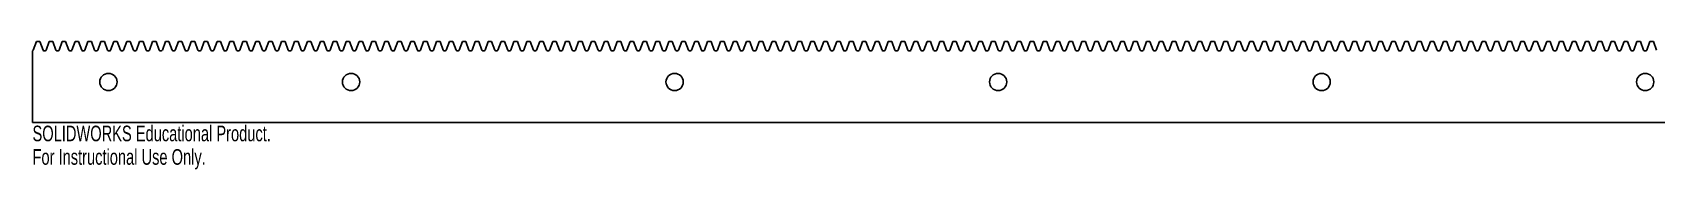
# Model space of a CAD drawing. Header units: inches. Extents: x -19.7 to 19.5, y -1.1 to 0.5.
# Drawn here: x -19.73 to 0.03, y -1.07 to 0.49 of the extents above; entities that cross this region are included whole.
import ezdxf

# ---------------------------------------------------------------- set-up
doc = ezdxf.new("R2010")
doc.units = ezdxf.units.IN
doc.header["$MEASUREMENT"] = 0
doc.styles.add('SLDTEXTSTYLE0', font='TXT', dxfattribs={"width": 0.7})

msp = doc.modelspace()

# ---------------------------------------------------------------- linework, layer by layer
at = {"color": 7, "linetype": 'Continuous', "lineweight": 25}
for p, q in [((-19.724, 0.387), (-19.686, 0.492)), ((-19.644, 0.492), (-19.686, 0.492)), ((-19.644, 0.492), (-19.605, 0.387)), ((-19.567, 0.387), (-19.529, 0.492)), ((-19.487, 0.492), (-19.529, 0.492)), ((-19.487, 0.492), (-19.448, 0.387)), ((-19.41, 0.387), (-19.372, 0.492)), ((-19.33, 0.492), (-19.372, 0.492)), ((-19.33, 0.492), (-19.291, 0.387)), ((-19.253, 0.387), (-19.215, 0.492)), ((-19.172, 0.492), (-19.215, 0.492)), ((-19.172, 0.492), (-19.134, 0.387)), ((-19.096, 0.387), (-19.058, 0.492)), ((-19.015, 0.492), (-19.058, 0.492)), ((-19.015, 0.492), (-18.977, 0.387)), ((-18.939, 0.387), (-18.9, 0.492)), ((-18.858, 0.492), (-18.9, 0.492)), ((-18.858, 0.492), (-18.82, 0.387)), ((-18.782, 0.387), (-18.743, 0.492)), ((-18.701, 0.492), (-18.743, 0.492)), ((-18.701, 0.492), (-18.663, 0.387)), ((-18.625, 0.387), (-18.586, 0.492)), ((-18.544, 0.492), (-18.586, 0.492)), ((-18.544, 0.492), (-18.506, 0.387)), ((-18.468, 0.387), (-18.429, 0.492)), ((-18.387, 0.492), (-18.429, 0.492)), ((-18.387, 0.492), (-18.349, 0.387)), ((-18.31, 0.387), (-18.272, 0.492)), ((-18.23, 0.492), (-18.272, 0.492)), ((-18.23, 0.492), (-18.192, 0.387)), ((-18.153, 0.387), (-18.115, 0.492)), ((-18.073, 0.492), (-18.115, 0.492)), ((-18.073, 0.492), (-18.035, 0.387)), ((-17.996, 0.387), (-17.958, 0.492)), ((-17.916, 0.492), (-17.958, 0.492)), ((-17.916, 0.492), (-17.877, 0.387)), ((-17.839, 0.387), (-17.801, 0.492)), ((-17.759, 0.492), (-17.801, 0.492)), ((-17.759, 0.492), (-17.72, 0.387)), ((-17.682, 0.387), (-17.644, 0.492)), ((-17.602, 0.492), (-17.644, 0.492)), ((-17.602, 0.492), (-17.563, 0.387)), ((-17.525, 0.387), (-17.487, 0.492)), ((-17.445, 0.492), (-17.487, 0.492)), ((-17.445, 0.492), (-17.406, 0.387)), ((-17.368, 0.387), (-17.33, 0.492)), ((-17.287, 0.492), (-17.33, 0.492)), ((-17.287, 0.492), (-17.249, 0.387)), ((-17.211, 0.387), (-17.173, 0.492)), ((-17.13, 0.492), (-17.173, 0.492)), ((-17.13, 0.492), (-17.092, 0.387)), ((-17.054, 0.387), (-17.015, 0.492)), ((-16.973, 0.492), (-17.015, 0.492)), ((-16.973, 0.492), (-16.935, 0.387)), ((-16.897, 0.387), (-16.858, 0.492)), ((-16.816, 0.492), (-16.858, 0.492)), ((-16.816, 0.492), (-16.778, 0.387)), ((-16.74, 0.387), (-16.701, 0.492)), ((-16.659, 0.492), (-16.701, 0.492)), ((-16.659, 0.492), (-16.621, 0.387)), ((-16.583, 0.387), (-16.544, 0.492)), ((-16.502, 0.492), (-16.544, 0.492)), ((-16.502, 0.492), (-16.464, 0.387)), ((-16.426, 0.387), (-16.387, 0.492)), ((-16.345, 0.492), (-16.387, 0.492)), ((-16.345, 0.492), (-16.307, 0.387)), ((-16.268, 0.387), (-16.23, 0.492)), ((-16.188, 0.492), (-16.23, 0.492)), ((-16.188, 0.492), (-16.15, 0.387)), ((-16.111, 0.387), (-16.073, 0.492)), ((-16.031, 0.492), (-16.073, 0.492)), ((-16.031, 0.492), (-15.992, 0.387)), ((-15.954, 0.387), (-15.916, 0.492)), ((-15.874, 0.492), (-15.916, 0.492)), ((-15.874, 0.492), (-15.835, 0.387)), ((-15.797, 0.387), (-15.759, 0.492)), ((-15.717, 0.492), (-15.759, 0.492)), ((-15.717, 0.492), (-15.678, 0.387)), ((-15.64, 0.387), (-15.602, 0.492)), ((-15.56, 0.492), (-15.602, 0.492)), ((-15.56, 0.492), (-15.521, 0.387)), ((-15.483, 0.387), (-15.445, 0.492)), ((-15.403, 0.492), (-15.445, 0.492)), ((-15.403, 0.492), (-15.364, 0.387)), ((-15.326, 0.387), (-15.288, 0.492)), ((-15.245, 0.492), (-15.288, 0.492)), ((-15.245, 0.492), (-15.207, 0.387)), ((-15.169, 0.387), (-15.131, 0.492)), ((-15.088, 0.492), (-15.131, 0.492)), ((-15.088, 0.492), (-15.05, 0.387)), ((-15.012, 0.387), (-14.973, 0.492)), ((-14.931, 0.492), (-14.973, 0.492)), ((-14.931, 0.492), (-14.893, 0.387)), ((-14.855, 0.387), (-14.816, 0.492)), ((-14.774, 0.492), (-14.816, 0.492)), ((-14.774, 0.492), (-14.736, 0.387)), ((-14.698, 0.387), (-14.659, 0.492)), ((-14.617, 0.492), (-14.659, 0.492)), ((-14.617, 0.492), (-14.579, 0.387)), ((-14.541, 0.387), (-14.502, 0.492)), ((-14.46, 0.492), (-14.502, 0.492)), ((-14.46, 0.492), (-14.422, 0.387)), ((-14.383, 0.387), (-14.345, 0.492)), ((-14.303, 0.492), (-14.345, 0.492)), ((-14.303, 0.492), (-14.265, 0.387)), ((-14.226, 0.387), (-14.188, 0.492)), ((-14.146, 0.492), (-14.188, 0.492)), ((-14.146, 0.492), (-14.108, 0.387)), ((-14.069, 0.387), (-14.031, 0.492)), ((-13.989, 0.492), (-14.031, 0.492)), ((-13.989, 0.492), (-13.95, 0.387)), ((-13.912, 0.387), (-13.874, 0.492)), ((-13.832, 0.492), (-13.874, 0.492)), ((-13.832, 0.492), (-13.793, 0.387)), ((-13.755, 0.387), (-13.717, 0.492)), ((-13.675, 0.492), (-13.717, 0.492)), ((-13.675, 0.492), (-13.636, 0.387)), ((-13.598, 0.387), (-13.56, 0.492)), ((-13.518, 0.492), (-13.56, 0.492)), ((-13.518, 0.492), (-13.479, 0.387)), ((-13.441, 0.387), (-13.403, 0.492)), ((-13.36, 0.492), (-13.403, 0.492)), ((-13.36, 0.492), (-13.322, 0.387)), ((-13.284, 0.387), (-13.246, 0.492)), ((-13.203, 0.492), (-13.246, 0.492)), ((-13.203, 0.492), (-13.165, 0.387)), ((-13.127, 0.387), (-13.088, 0.492)), ((-13.046, 0.492), (-13.088, 0.492)), ((-13.046, 0.492), (-13.008, 0.387)), ((-12.97, 0.387), (-12.931, 0.492)), ((-12.889, 0.492), (-12.931, 0.492)), ((-12.889, 0.492), (-12.851, 0.387)), ((-12.813, 0.387), (-12.774, 0.492)), ((-12.732, 0.492), (-12.774, 0.492)), ((-12.732, 0.492), (-12.694, 0.387)), ((-12.656, 0.387), (-12.617, 0.492)), ((-12.575, 0.492), (-12.617, 0.492)), ((-12.575, 0.492), (-12.537, 0.387)), ((-12.499, 0.387), (-12.46, 0.492)), ((-12.418, 0.492), (-12.46, 0.492)), ((-12.418, 0.492), (-12.38, 0.387)), ((-12.341, 0.387), (-12.303, 0.492)), ((-12.261, 0.492), (-12.303, 0.492)), ((-12.261, 0.492), (-12.223, 0.387)), ((-12.184, 0.387), (-12.146, 0.492)), ((-12.104, 0.492), (-12.146, 0.492)), ((-12.104, 0.492), (-12.065, 0.387)), ((-12.027, 0.387), (-11.989, 0.492)), ((-11.947, 0.492), (-11.989, 0.492)), ((-11.947, 0.492), (-11.908, 0.387)), ((-11.87, 0.387), (-11.832, 0.492)), ((-11.79, 0.492), (-11.832, 0.492)), ((-11.79, 0.492), (-11.751, 0.387)), ((-11.713, 0.387), (-11.675, 0.492)), ((-11.633, 0.492), (-11.675, 0.492)), ((-11.633, 0.492), (-11.594, 0.387)), ((-11.556, 0.387), (-11.518, 0.492)), ((-11.476, 0.492), (-11.518, 0.492)), ((-11.476, 0.492), (-11.437, 0.387)), ((-11.399, 0.387), (-11.361, 0.492)), ((-11.318, 0.492), (-11.361, 0.492)), ((-11.318, 0.492), (-11.28, 0.387)), ((-11.242, 0.387), (-11.204, 0.492)), ((-11.161, 0.492), (-11.204, 0.492)), ((-11.161, 0.492), (-11.123, 0.387)), ((-11.085, 0.387), (-11.046, 0.492)), ((-11.004, 0.492), (-11.046, 0.492)), ((-11.004, 0.492), (-10.966, 0.387)), ((-10.928, 0.387), (-10.889, 0.492)), ((-10.847, 0.492), (-10.889, 0.492)), ((-10.847, 0.492), (-10.809, 0.387)), ((-10.771, 0.387), (-10.732, 0.492)), ((-10.69, 0.492), (-10.732, 0.492)), ((-10.69, 0.492), (-10.652, 0.387)), ((-10.614, 0.387), (-10.575, 0.492)), ((-10.533, 0.492), (-10.575, 0.492)), ((-10.533, 0.492), (-10.495, 0.387)), ((-10.456, 0.387), (-10.418, 0.492)), ((-10.376, 0.492), (-10.418, 0.492)), ((-10.376, 0.492), (-10.338, 0.387)), ((-10.299, 0.387), (-10.261, 0.492)), ((-10.219, 0.492), (-10.261, 0.492)), ((-10.219, 0.492), (-10.181, 0.387)), ((-10.142, 0.387), (-10.104, 0.492)), ((-10.062, 0.492), (-10.104, 0.492)), ((-10.062, 0.492), (-10.023, 0.387)), ((-9.985, 0.387), (-9.947, 0.492)), ((-9.905, 0.492), (-9.947, 0.492)), ((-9.905, 0.492), (-9.866, 0.387)), ((-9.828, 0.387), (-9.79, 0.492)), ((-9.748, 0.492), (-9.79, 0.492)), ((-9.748, 0.492), (-9.709, 0.387)), ((-9.671, 0.387), (-9.633, 0.492)), ((-9.591, 0.492), (-9.633, 0.492)), ((-9.591, 0.492), (-9.552, 0.387)), ((-9.514, 0.387), (-9.476, 0.492)), ((-9.433, 0.492), (-9.476, 0.492)), ((-9.433, 0.492), (-9.395, 0.387)), ((-9.357, 0.387), (-9.319, 0.492)), ((-9.276, 0.492), (-9.319, 0.492)), ((-9.276, 0.492), (-9.238, 0.387)), ((-9.2, 0.387), (-9.161, 0.492)), ((-9.119, 0.492), (-9.161, 0.492)), ((-9.119, 0.492), (-9.081, 0.387)), ((-9.043, 0.387), (-9.004, 0.492)), ((-8.962, 0.492), (-9.004, 0.492)), ((-8.962, 0.492), (-8.924, 0.387)), ((-8.886, 0.387), (-8.847, 0.492)), ((-8.805, 0.492), (-8.847, 0.492)), ((-8.805, 0.492), (-8.767, 0.387)), ((-8.729, 0.387), (-8.69, 0.492)), ((-8.648, 0.492), (-8.69, 0.492)), ((-8.648, 0.492), (-8.61, 0.387)), ((-8.572, 0.387), (-8.533, 0.492)), ((-8.491, 0.492), (-8.533, 0.492)), ((-8.491, 0.492), (-8.453, 0.387)), ((-8.414, 0.387), (-8.376, 0.492)), ((-8.334, 0.492), (-8.376, 0.492)), ((-8.334, 0.492), (-8.296, 0.387)), ((-8.257, 0.387), (-8.219, 0.492)), ((-8.177, 0.492), (-8.219, 0.492)), ((-8.177, 0.492), (-8.138, 0.387)), ((-8.1, 0.387), (-8.062, 0.492)), ((-8.02, 0.492), (-8.062, 0.492)), ((-8.02, 0.492), (-7.981, 0.387)), ((-7.943, 0.387), (-7.905, 0.492)), ((-7.863, 0.492), (-7.905, 0.492)), ((-7.863, 0.492), (-7.824, 0.387)), ((-7.786, 0.387), (-7.748, 0.492)), ((-7.706, 0.492), (-7.748, 0.492)), ((-7.706, 0.492), (-7.667, 0.387)), ((-7.629, 0.387), (-7.591, 0.492)), ((-7.549, 0.492), (-7.591, 0.492)), ((-7.549, 0.492), (-7.51, 0.387)), ((-7.472, 0.387), (-7.434, 0.492)), ((-7.391, 0.492), (-7.434, 0.492)), ((-7.391, 0.492), (-7.353, 0.387)), ((-7.315, 0.387), (-7.277, 0.492)), ((-7.234, 0.492), (-7.277, 0.492)), ((-7.234, 0.492), (-7.196, 0.387)), ((-7.158, 0.387), (-7.119, 0.492)), ((-7.077, 0.492), (-7.119, 0.492)), ((-7.077, 0.492), (-7.039, 0.387)), ((-7.001, 0.387), (-6.962, 0.492)), ((-6.92, 0.492), (-6.962, 0.492)), ((-6.92, 0.492), (-6.882, 0.387)), ((-6.844, 0.387), (-6.805, 0.492)), ((-6.763, 0.492), (-6.805, 0.492)), ((-6.763, 0.492), (-6.725, 0.387)), ((-6.687, 0.387), (-6.648, 0.492)), ((-6.606, 0.492), (-6.648, 0.492)), ((-6.606, 0.492), (-6.568, 0.387)), ((-6.529, 0.387), (-6.491, 0.492)), ((-6.449, 0.492), (-6.491, 0.492)), ((-6.449, 0.492), (-6.411, 0.387)), ((-6.372, 0.387), (-6.334, 0.492)), ((-6.292, 0.492), (-6.334, 0.492)), ((-6.292, 0.492), (-6.254, 0.387)), ((-6.215, 0.387), (-6.177, 0.492)), ((-6.135, 0.492), (-6.177, 0.492)), ((-6.135, 0.492), (-6.096, 0.387)), ((-6.058, 0.387), (-6.02, 0.492)), ((-5.978, 0.492), (-6.02, 0.492)), ((-5.978, 0.492), (-5.939, 0.387)), ((-5.901, 0.387), (-5.863, 0.492)), ((-5.821, 0.492), (-5.863, 0.492)), ((-5.821, 0.492), (-5.782, 0.387)), ((-5.744, 0.387), (-5.706, 0.492)), ((-5.664, 0.492), (-5.706, 0.492)), ((-5.664, 0.492), (-5.625, 0.387)), ((-5.587, 0.387), (-5.549, 0.492)), ((-5.506, 0.492), (-5.549, 0.492)), ((-5.506, 0.492), (-5.468, 0.387)), ((-5.43, 0.387), (-5.392, 0.492)), ((-5.349, 0.492), (-5.392, 0.492)), ((-5.349, 0.492), (-5.311, 0.387)), ((-5.273, 0.387), (-5.234, 0.492)), ((-5.192, 0.492), (-5.234, 0.492)), ((-5.192, 0.492), (-5.154, 0.387)), ((-5.116, 0.387), (-5.077, 0.492)), ((-5.035, 0.492), (-5.077, 0.492)), ((-5.035, 0.492), (-4.997, 0.387)), ((-4.959, 0.387), (-4.92, 0.492)), ((-4.878, 0.492), (-4.92, 0.492)), ((-4.878, 0.492), (-4.84, 0.387)), ((-4.802, 0.387), (-4.763, 0.492)), ((-4.721, 0.492), (-4.763, 0.492)), ((-4.721, 0.492), (-4.683, 0.387)), ((-4.645, 0.387), (-4.606, 0.492)), ((-4.564, 0.492), (-4.606, 0.492)), ((-4.564, 0.492), (-4.526, 0.387)), ((-4.487, 0.387), (-4.449, 0.492)), ((-4.407, 0.492), (-4.449, 0.492)), ((-4.407, 0.492), (-4.369, 0.387)), ((-4.33, 0.387), (-4.292, 0.492)), ((-4.25, 0.492), (-4.292, 0.492)), ((-4.25, 0.492), (-4.211, 0.387)), ((-4.173, 0.387), (-4.135, 0.492)), ((-4.093, 0.492), (-4.135, 0.492)), ((-4.093, 0.492), (-4.054, 0.387)), ((-4.016, 0.387), (-3.978, 0.492)), ((-3.936, 0.492), (-3.978, 0.492)), ((-3.936, 0.492), (-3.897, 0.387)), ((-3.859, 0.387), (-3.821, 0.492)), ((-3.779, 0.492), (-3.821, 0.492)), ((-3.779, 0.492), (-3.74, 0.387)), ((-3.702, 0.387), (-3.664, 0.492)), ((-3.622, 0.492), (-3.664, 0.492)), ((-3.622, 0.492), (-3.583, 0.387)), ((-3.545, 0.387), (-3.507, 0.492)), ((-3.464, 0.492), (-3.507, 0.492)), ((-3.464, 0.492), (-3.426, 0.387)), ((-3.388, 0.387), (-3.35, 0.492)), ((-3.307, 0.492), (-3.35, 0.492)), ((-3.307, 0.492), (-3.269, 0.387)), ((-3.231, 0.387), (-3.192, 0.492)), ((-3.15, 0.492), (-3.192, 0.492)), ((-3.15, 0.492), (-3.112, 0.387)), ((-3.074, 0.387), (-3.035, 0.492)), ((-2.993, 0.492), (-3.035, 0.492)), ((-2.993, 0.492), (-2.955, 0.387)), ((-2.917, 0.387), (-2.878, 0.492)), ((-2.836, 0.492), (-2.878, 0.492)), ((-2.836, 0.492), (-2.798, 0.387)), ((-2.76, 0.387), (-2.721, 0.492)), ((-2.679, 0.492), (-2.721, 0.492)), ((-2.679, 0.492), (-2.641, 0.387)), ((-2.602, 0.387), (-2.564, 0.492)), ((-2.522, 0.492), (-2.564, 0.492)), ((-2.522, 0.492), (-2.484, 0.387)), ((-2.445, 0.387), (-2.407, 0.492)), ((-2.365, 0.492), (-2.407, 0.492)), ((-2.365, 0.492), (-2.327, 0.387)), ((-2.288, 0.387), (-2.25, 0.492)), ((-2.208, 0.492), (-2.25, 0.492)), ((-2.208, 0.492), (-2.169, 0.387)), ((-2.131, 0.387), (-2.093, 0.492)), ((-2.051, 0.492), (-2.093, 0.492)), ((-2.051, 0.492), (-2.012, 0.387)), ((-1.974, 0.387), (-1.936, 0.492)), ((-1.894, 0.492), (-1.936, 0.492)), ((-1.894, 0.492), (-1.855, 0.387)), ((-1.817, 0.387), (-1.779, 0.492)), ((-1.737, 0.492), (-1.779, 0.492)), ((-1.737, 0.492), (-1.698, 0.387)), ((-1.66, 0.387), (-1.622, 0.492)), ((-1.579, 0.492), (-1.622, 0.492)), ((-1.579, 0.492), (-1.541, 0.387)), ((-1.503, 0.387), (-1.465, 0.492)), ((-1.422, 0.492), (-1.465, 0.492)), ((-1.422, 0.492), (-1.384, 0.387)), ((-1.346, 0.387), (-1.307, 0.492)), ((-1.265, 0.492), (-1.307, 0.492)), ((-1.265, 0.492), (-1.227, 0.387)), ((-1.189, 0.387), (-1.15, 0.492)), ((-1.108, 0.492), (-1.15, 0.492)), ((-1.108, 0.492), (-1.07, 0.387)), ((-1.032, 0.387), (-0.993, 0.492)), ((-0.951, 0.492), (-0.993, 0.492)), ((-0.951, 0.492), (-0.913, 0.387)), ((-0.875, 0.387), (-0.836, 0.492)), ((-0.794, 0.492), (-0.836, 0.492)), ((-0.794, 0.492), (-0.756, 0.387)), ((-0.718, 0.387), (-0.679, 0.492)), ((-0.637, 0.492), (-0.679, 0.492)), ((-0.637, 0.492), (-0.599, 0.387)), ((-0.56, 0.387), (-0.522, 0.492)), ((-0.48, 0.492), (-0.522, 0.492)), ((-0.48, 0.492), (-0.442, 0.387)), ((-0.403, 0.387), (-0.365, 0.492)), ((-0.323, 0.492), (-0.365, 0.492)), ((-0.323, 0.492), (-0.284, 0.387)), ((-0.246, 0.387), (-0.208, 0.492)), ((-0.166, 0.492), (-0.208, 0.492)), ((-0.166, 0.492), (-0.127, 0.387)), ((-0.089, 0.387), (-0.051, 0.492)), ((-0.009, 0.492), (-0.051, 0.492)), ((-0.009, 0.492), (0.03, 0.387)), ((-19.733, -0.492), (-19.733, 0.38)), ((-19.596, 0.38), (-19.577, 0.38)), ((-19.439, 0.38), (-19.419, 0.38)), ((-19.282, 0.38), (-19.262, 0.38)), ((-19.125, 0.38), (-19.105, 0.38)), ((-18.968, 0.38), (-18.948, 0.38)), ((-18.811, 0.38), (-18.791, 0.38)), ((-18.653, 0.38), (-18.634, 0.38)), ((-18.496, 0.38), (-18.477, 0.38)), ((-18.339, 0.38), (-18.32, 0.38)), ((-18.182, 0.38), (-18.163, 0.38)), ((-18.025, 0.38), (-18.006, 0.38)), ((-17.868, 0.38), (-17.849, 0.38)), ((-17.711, 0.38), (-17.692, 0.38)), ((-17.554, 0.38), (-17.535, 0.38)), ((-17.397, 0.38), (-17.377, 0.38)), ((-17.24, 0.38), (-17.22, 0.38)), ((-17.083, 0.38), (-17.063, 0.38)), ((-16.926, 0.38), (-16.906, 0.38)), ((-16.768, 0.38), (-16.749, 0.38)), ((-16.611, 0.38), (-16.592, 0.38)), ((-16.454, 0.38), (-16.435, 0.38)), ((-16.297, 0.38), (-16.278, 0.38)), ((-16.14, 0.38), (-16.121, 0.38)), ((-15.983, 0.38), (-15.964, 0.38)), ((-15.826, 0.38), (-15.807, 0.38)), ((-15.669, 0.38), (-15.65, 0.38)), ((-15.512, 0.38), (-15.492, 0.38)), ((-15.355, 0.38), (-15.335, 0.38)), ((-15.198, 0.38), (-15.178, 0.38)), ((-15.041, 0.38), (-15.021, 0.38)), ((-14.884, 0.38), (-14.864, 0.38)), ((-14.726, 0.38), (-14.707, 0.38)), ((-14.569, 0.38), (-14.55, 0.38)), ((-14.412, 0.38), (-14.393, 0.38)), ((-14.255, 0.38), (-14.236, 0.38)), ((-14.098, 0.38), (-14.079, 0.38)), ((-13.941, 0.38), (-13.922, 0.38)), ((-13.784, 0.38), (-13.765, 0.38)), ((-13.627, 0.38), (-13.608, 0.38)), ((-13.47, 0.38), (-13.45, 0.38)), ((-13.313, 0.38), (-13.293, 0.38)), ((-13.156, 0.38), (-13.136, 0.38)), ((-12.999, 0.38), (-12.979, 0.38)), ((-12.841, 0.38), (-12.822, 0.38)), ((-12.684, 0.38), (-12.665, 0.38)), ((-12.527, 0.38), (-12.508, 0.38)), ((-12.37, 0.38), (-12.351, 0.38)), ((-12.213, 0.38), (-12.194, 0.38)), ((-12.056, 0.38), (-12.037, 0.38)), ((-11.899, 0.38), (-11.88, 0.38)), ((-11.742, 0.38), (-11.723, 0.38)), ((-11.585, 0.38), (-11.565, 0.38)), ((-11.428, 0.38), (-11.408, 0.38)), ((-11.271, 0.38), (-11.251, 0.38)), ((-11.114, 0.38), (-11.094, 0.38)), ((-10.957, 0.38), (-10.937, 0.38)), ((-10.799, 0.38), (-10.78, 0.38)), ((-10.642, 0.38), (-10.623, 0.38)), ((-10.485, 0.38), (-10.466, 0.38)), ((-10.328, 0.38), (-10.309, 0.38)), ((-10.171, 0.38), (-10.152, 0.38)), ((-10.014, 0.38), (-9.995, 0.38)), ((-9.857, 0.38), (-9.838, 0.38)), ((-9.7, 0.38), (-9.681, 0.38)), ((-9.543, 0.38), (-9.523, 0.38)), ((-9.386, 0.38), (-9.366, 0.38)), ((-9.229, 0.38), (-9.209, 0.38)), ((-9.072, 0.38), (-9.052, 0.38)), ((-8.914, 0.38), (-8.895, 0.38)), ((-8.757, 0.38), (-8.738, 0.38)), ((-8.6, 0.38), (-8.581, 0.38)), ((-8.443, 0.38), (-8.424, 0.38)), ((-8.286, 0.38), (-8.267, 0.38)), ((-8.129, 0.38), (-8.11, 0.38)), ((-7.972, 0.38), (-7.953, 0.38)), ((-7.815, 0.38), (-7.796, 0.38)), ((-7.658, 0.38), (-7.638, 0.38)), ((-7.501, 0.38), (-7.481, 0.38)), ((-7.344, 0.38), (-7.324, 0.38)), ((-7.187, 0.38), (-7.167, 0.38)), ((-7.03, 0.38), (-7.01, 0.38)), ((-6.872, 0.38), (-6.853, 0.38)), ((-6.715, 0.38), (-6.696, 0.38)), ((-6.558, 0.38), (-6.539, 0.38)), ((-6.401, 0.38), (-6.382, 0.38)), ((-6.244, 0.38), (-6.225, 0.38)), ((-6.087, 0.38), (-6.068, 0.38)), ((-5.93, 0.38), (-5.911, 0.38)), ((-5.773, 0.38), (-5.754, 0.38)), ((-5.616, 0.38), (-5.596, 0.38)), ((-5.459, 0.38), (-5.439, 0.38)), ((-5.302, 0.38), (-5.282, 0.38)), ((-5.145, 0.38), (-5.125, 0.38)), ((-4.987, 0.38), (-4.968, 0.38)), ((-4.83, 0.38), (-4.811, 0.38)), ((-4.673, 0.38), (-4.654, 0.38)), ((-4.516, 0.38), (-4.497, 0.38)), ((-4.359, 0.38), (-4.34, 0.38)), ((-4.202, 0.38), (-4.183, 0.38)), ((-4.045, 0.38), (-4.026, 0.38)), ((-3.888, 0.38), (-3.869, 0.38)), ((-3.731, 0.38), (-3.711, 0.38)), ((-3.574, 0.38), (-3.554, 0.38)), ((-3.417, 0.38), (-3.397, 0.38)), ((-3.26, 0.38), (-3.24, 0.38)), ((-3.103, 0.38), (-3.083, 0.38)), ((-2.945, 0.38), (-2.926, 0.38)), ((-2.788, 0.38), (-2.769, 0.38)), ((-2.631, 0.38), (-2.612, 0.38)), ((-2.474, 0.38), (-2.455, 0.38)), ((-2.317, 0.38), (-2.298, 0.38)), ((-2.16, 0.38), (-2.141, 0.38)), ((-2.003, 0.38), (-1.984, 0.38)), ((-1.846, 0.38), (-1.827, 0.38)), ((-1.689, 0.38), (-1.669, 0.38)), ((-1.532, 0.38), (-1.512, 0.38)), ((-1.375, 0.38), (-1.355, 0.38)), ((-1.218, 0.38), (-1.198, 0.38)), ((-1.06, 0.38), (-1.041, 0.38)), ((-0.903, 0.38), (-0.884, 0.38)), ((-0.746, 0.38), (-0.727, 0.38)), ((-0.589, 0.38), (-0.57, 0.38)), ((-0.432, 0.38), (-0.413, 0.38)), ((-0.275, 0.38), (-0.256, 0.38)), ((-0.118, 0.38), (-0.099, 0.38)), ((-19.733, -0.492), (19.517, -0.492))]:
    msp.add_line(p, q, dxfattribs=at)
for centre in [(-18.809, 0), (-15.856, 0), (-11.919, 0), (-7.982, 0), (-4.045, 0), (-0.108, 0)]:
    msp.add_circle(centre, 0.105, dxfattribs=at)
for centre, start, end in [((-19.734, 0.39), 271.7945, 340), ((-19.596, 0.39), 200, 270), ((-19.577, 0.39), 270, 340), ((-19.439, 0.39), 200, 270), ((-19.419, 0.39), 270, 340), ((-19.282, 0.39), 200, 270), ((-19.262, 0.39), 270, 340), ((-19.125, 0.39), 200, 270), ((-19.105, 0.39), 270, 340), ((-18.968, 0.39), 200, 270), ((-18.948, 0.39), 270, 340), ((-18.811, 0.39), 200, 270), ((-18.791, 0.39), 270, 340), ((-18.653, 0.39), 200, 270), ((-18.634, 0.39), 270, 340), ((-18.496, 0.39), 200, 270), ((-18.477, 0.39), 270, 340), ((-18.339, 0.39), 200, 270), ((-18.32, 0.39), 270, 340), ((-18.182, 0.39), 200, 270), ((-18.163, 0.39), 270, 340), ((-18.025, 0.39), 200, 270), ((-18.006, 0.39), 270, 340), ((-17.868, 0.39), 200, 270), ((-17.849, 0.39), 270, 340), ((-17.711, 0.39), 200, 270), ((-17.692, 0.39), 270, 340), ((-17.554, 0.39), 200, 270), ((-17.535, 0.39), 270, 340), ((-17.397, 0.39), 200, 270), ((-17.377, 0.39), 270, 340), ((-17.24, 0.39), 200, 270), ((-17.22, 0.39), 270, 340), ((-17.083, 0.39), 200, 270), ((-17.063, 0.39), 270, 340), ((-16.926, 0.39), 200, 270), ((-16.906, 0.39), 270, 340), ((-16.768, 0.39), 200, 270), ((-16.749, 0.39), 270, 340), ((-16.611, 0.39), 200, 270), ((-16.592, 0.39), 270, 340), ((-16.454, 0.39), 200, 270), ((-16.435, 0.39), 270, 340), ((-16.297, 0.39), 200, 270), ((-16.278, 0.39), 270, 340), ((-16.14, 0.39), 200, 270), ((-16.121, 0.39), 270, 340), ((-15.983, 0.39), 200, 270), ((-15.964, 0.39), 270, 340), ((-15.826, 0.39), 200, 270), ((-15.807, 0.39), 270, 340), ((-15.669, 0.39), 200, 270), ((-15.65, 0.39), 270, 340), ((-15.512, 0.39), 200, 270), ((-15.492, 0.39), 270, 340), ((-15.355, 0.39), 200, 270), ((-15.335, 0.39), 270, 340), ((-15.198, 0.39), 200, 270), ((-15.178, 0.39), 270, 340), ((-15.041, 0.39), 200, 270), ((-15.021, 0.39), 270, 340), ((-14.884, 0.39), 200, 270), ((-14.864, 0.39), 270, 340), ((-14.726, 0.39), 200, 270), ((-14.707, 0.39), 270, 340), ((-14.569, 0.39), 200, 270), ((-14.55, 0.39), 270, 340), ((-14.412, 0.39), 200, 270), ((-14.393, 0.39), 270, 340), ((-14.255, 0.39), 200, 270), ((-14.236, 0.39), 270, 340), ((-14.098, 0.39), 200, 270), ((-14.079, 0.39), 270, 340), ((-13.941, 0.39), 200, 270), ((-13.922, 0.39), 270, 340), ((-13.784, 0.39), 200, 270), ((-13.765, 0.39), 270, 340), ((-13.627, 0.39), 200, 270), ((-13.608, 0.39), 270, 340), ((-13.47, 0.39), 200, 270), ((-13.45, 0.39), 270, 340), ((-13.313, 0.39), 200, 270), ((-13.293, 0.39), 270, 340), ((-13.156, 0.39), 200, 270), ((-13.136, 0.39), 270, 340), ((-12.999, 0.39), 200, 270), ((-12.979, 0.39), 270, 340), ((-12.841, 0.39), 200, 270), ((-12.822, 0.39), 270, 340), ((-12.684, 0.39), 200, 270), ((-12.665, 0.39), 270, 340), ((-12.527, 0.39), 200, 270), ((-12.508, 0.39), 270, 340), ((-12.37, 0.39), 200, 270), ((-12.351, 0.39), 270, 340), ((-12.213, 0.39), 200, 270), ((-12.194, 0.39), 270, 340), ((-12.056, 0.39), 200, 270), ((-12.037, 0.39), 270, 340), ((-11.899, 0.39), 200, 270), ((-11.88, 0.39), 270, 340), ((-11.742, 0.39), 200, 270), ((-11.723, 0.39), 270, 340), ((-11.585, 0.39), 200, 270), ((-11.565, 0.39), 270, 340), ((-11.428, 0.39), 200, 270), ((-11.408, 0.39), 270, 340), ((-11.271, 0.39), 200, 270), ((-11.251, 0.39), 270, 340), ((-11.114, 0.39), 200, 270), ((-11.094, 0.39), 270, 340), ((-10.957, 0.39), 200, 270), ((-10.937, 0.39), 270, 340), ((-10.799, 0.39), 200, 270), ((-10.78, 0.39), 270, 340), ((-10.642, 0.39), 200, 270), ((-10.623, 0.39), 270, 340), ((-10.485, 0.39), 200, 270), ((-10.466, 0.39), 270, 340), ((-10.328, 0.39), 200, 270), ((-10.309, 0.39), 270, 340), ((-10.171, 0.39), 200, 270), ((-10.152, 0.39), 270, 340), ((-10.014, 0.39), 200, 270), ((-9.995, 0.39), 270, 340), ((-9.857, 0.39), 200, 270), ((-9.838, 0.39), 270, 340), ((-9.7, 0.39), 200, 270), ((-9.681, 0.39), 270, 340), ((-9.543, 0.39), 200, 270), ((-9.523, 0.39), 270, 340), ((-9.386, 0.39), 200, 270), ((-9.366, 0.39), 270, 340), ((-9.229, 0.39), 200, 270), ((-9.209, 0.39), 270, 340), ((-9.072, 0.39), 200, 270), ((-9.052, 0.39), 270, 340), ((-8.914, 0.39), 200, 270), ((-8.895, 0.39), 270, 340), ((-8.757, 0.39), 200, 270), ((-8.738, 0.39), 270, 340), ((-8.6, 0.39), 200, 270), ((-8.581, 0.39), 270, 340), ((-8.443, 0.39), 200, 270), ((-8.424, 0.39), 270, 340), ((-8.286, 0.39), 200, 270), ((-8.267, 0.39), 270, 340), ((-8.129, 0.39), 200, 270), ((-8.11, 0.39), 270, 340), ((-7.972, 0.39), 200, 270), ((-7.953, 0.39), 270, 340), ((-7.815, 0.39), 200, 270), ((-7.796, 0.39), 270, 340), ((-7.658, 0.39), 200, 270), ((-7.638, 0.39), 270, 340), ((-7.501, 0.39), 200, 270), ((-7.481, 0.39), 270, 340), ((-7.344, 0.39), 200, 270), ((-7.324, 0.39), 270, 340), ((-7.187, 0.39), 200, 270), ((-7.167, 0.39), 270, 340), ((-7.03, 0.39), 200, 270), ((-7.01, 0.39), 270, 340), ((-6.872, 0.39), 200, 270), ((-6.853, 0.39), 270, 340), ((-6.715, 0.39), 200, 270), ((-6.696, 0.39), 270, 340), ((-6.558, 0.39), 200, 270), ((-6.539, 0.39), 270, 340), ((-6.401, 0.39), 200, 270), ((-6.382, 0.39), 270, 340), ((-6.244, 0.39), 200, 270), ((-6.225, 0.39), 270, 340), ((-6.087, 0.39), 200, 270), ((-6.068, 0.39), 270, 340), ((-5.93, 0.39), 200, 270), ((-5.911, 0.39), 270, 340), ((-5.773, 0.39), 200, 270), ((-5.754, 0.39), 270, 340), ((-5.616, 0.39), 200, 270), ((-5.596, 0.39), 270, 340), ((-5.459, 0.39), 200, 270), ((-5.439, 0.39), 270, 340), ((-5.302, 0.39), 200, 270), ((-5.282, 0.39), 270, 340), ((-5.145, 0.39), 200, 270), ((-5.125, 0.39), 270, 340), ((-4.987, 0.39), 200, 270), ((-4.968, 0.39), 270, 340), ((-4.83, 0.39), 200, 270), ((-4.811, 0.39), 270, 340), ((-4.673, 0.39), 200, 270), ((-4.654, 0.39), 270, 340), ((-4.516, 0.39), 200, 270), ((-4.497, 0.39), 270, 340), ((-4.359, 0.39), 200, 270), ((-4.34, 0.39), 270, 340), ((-4.202, 0.39), 200, 270), ((-4.183, 0.39), 270, 340), ((-4.045, 0.39), 200, 270), ((-4.026, 0.39), 270, 340), ((-3.888, 0.39), 200, 270), ((-3.869, 0.39), 270, 340), ((-3.731, 0.39), 200, 270), ((-3.711, 0.39), 270, 340), ((-3.574, 0.39), 200, 270), ((-3.554, 0.39), 270, 340), ((-3.417, 0.39), 200, 270), ((-3.397, 0.39), 270, 340), ((-3.26, 0.39), 200, 270), ((-3.24, 0.39), 270, 340), ((-3.103, 0.39), 200, 270), ((-3.083, 0.39), 270, 340), ((-2.945, 0.39), 200, 270), ((-2.926, 0.39), 270, 340), ((-2.788, 0.39), 200, 270), ((-2.769, 0.39), 270, 340), ((-2.631, 0.39), 200, 270), ((-2.612, 0.39), 270, 340), ((-2.474, 0.39), 200, 270), ((-2.455, 0.39), 270, 340), ((-2.317, 0.39), 200, 270), ((-2.298, 0.39), 270, 340), ((-2.16, 0.39), 200, 270), ((-2.141, 0.39), 270, 340), ((-2.003, 0.39), 200, 270), ((-1.984, 0.39), 270, 340), ((-1.846, 0.39), 200, 270), ((-1.827, 0.39), 270, 340), ((-1.689, 0.39), 200, 270), ((-1.669, 0.39), 270, 340), ((-1.532, 0.39), 200, 270), ((-1.512, 0.39), 270, 340), ((-1.375, 0.39), 200, 270), ((-1.355, 0.39), 270, 340), ((-1.218, 0.39), 200, 270), ((-1.198, 0.39), 270, 340), ((-1.06, 0.39), 200, 270), ((-1.041, 0.39), 270, 340), ((-0.903, 0.39), 200, 270), ((-0.884, 0.39), 270, 340), ((-0.746, 0.39), 200, 270), ((-0.727, 0.39), 270, 340), ((-0.589, 0.39), 200, 270), ((-0.57, 0.39), 270, 340), ((-0.432, 0.39), 200, 270), ((-0.413, 0.39), 270, 340), ((-0.275, 0.39), 200, 270), ((-0.256, 0.39), 270, 340), ((-0.118, 0.39), 200, 270), ((-0.099, 0.39), 270, 340)]:
    msp.add_arc(centre, 0.01, start, end, dxfattribs=at)

# ---------------------------------------------------------------- texts
at = {"color": 7, "linetype": 'Continuous', "char_height": 0.1903, "attachment_point": 1, "style": 'SLDTEXTSTYLE0'}
for s, insert in [('SOLIDWORKS Educational Product.', (-19.733, -0.532)), ('For Instructional Use Only.', (-19.733, -0.818))]:
    msp.add_mtext(s, dxfattribs=dict(at, insert=insert))

doc.saveas('drawing.dxf')
